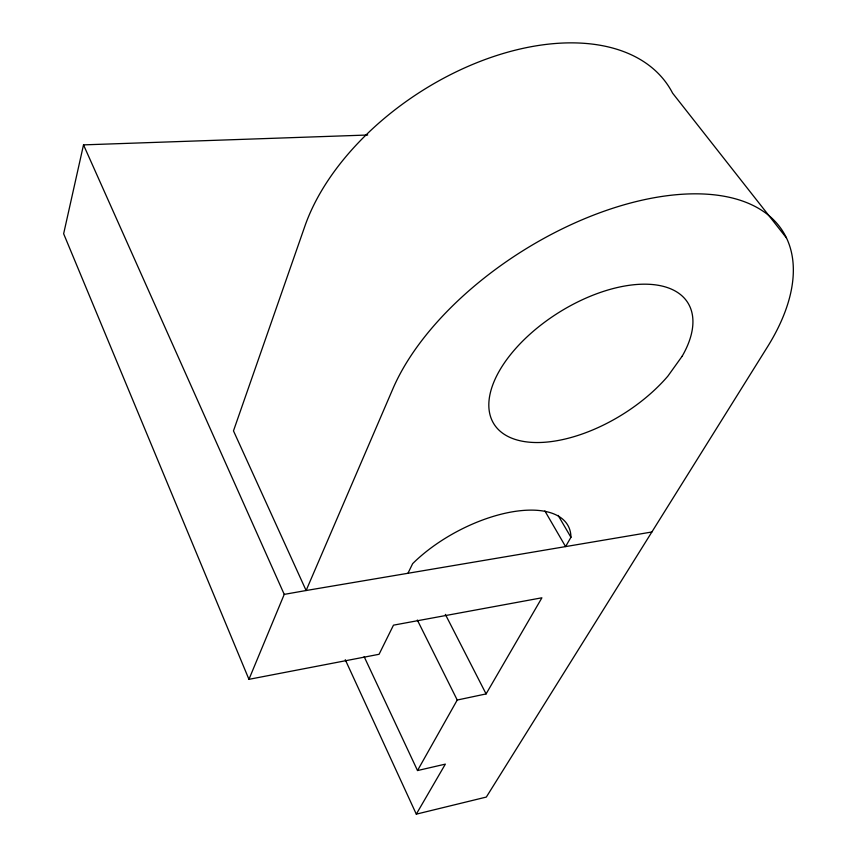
<?xml version="1.0" encoding="UTF-8"?>
<svg xmlns="http://www.w3.org/2000/svg" width="857" height="857" viewBox="0 0 857 857"><rect width="100%" height="100%" fill="white"/><g stroke="black" fill="none" stroke-linecap="round" stroke-linejoin="round"><path stroke-width="1.29" d="M367.707 135.01L83.515 144.876L63.643 233.747L248.948 679.333L379.073 654.287L393.481 625.16L541.913 597.79L486.09 693.924L457.231 700.03L417.509 770.55L364.139 656.633M248.948 679.333L284.235 594.383L83.515 144.876M407.953 573.279L412.646 563.649A100.88 47.467 -28.1 0 1 512.957 511.725A100.88 47.467 -28.1 0 1 570.955 537.285L565.577 546.595L544.87 510.933M345.264 659.719L416.298 814.15L445.34 764.133L417.509 770.55M416.298 814.15L486.326 797.064L767.626 346.635A230.587 121.758 -32.1 0 0 670.988 195.257A230.587 121.758 -32.1 0 0 392.774 389.057L306.12 590.516L284.235 594.383M651.866 531.993L306.12 590.516L233.479 430.867L304.728 226.602A213.543 130.489 -33 0 1 486.669 58.951A213.543 130.489 -33 0 1 672.595 93.145L786.48 237.967M558.132 515.4L570.944 537.285M445.361 614.383L486.09 693.924M417.338 620.039L457.231 700.03M682.161 356.212L667.871 376.137A114.324 60.108 -32 0 1 497.531 428.671A114.324 60.108 -32 0 1 593.344 295.033A114.324 60.108 -32 0 1 682.161 356.212"/></g></svg>
